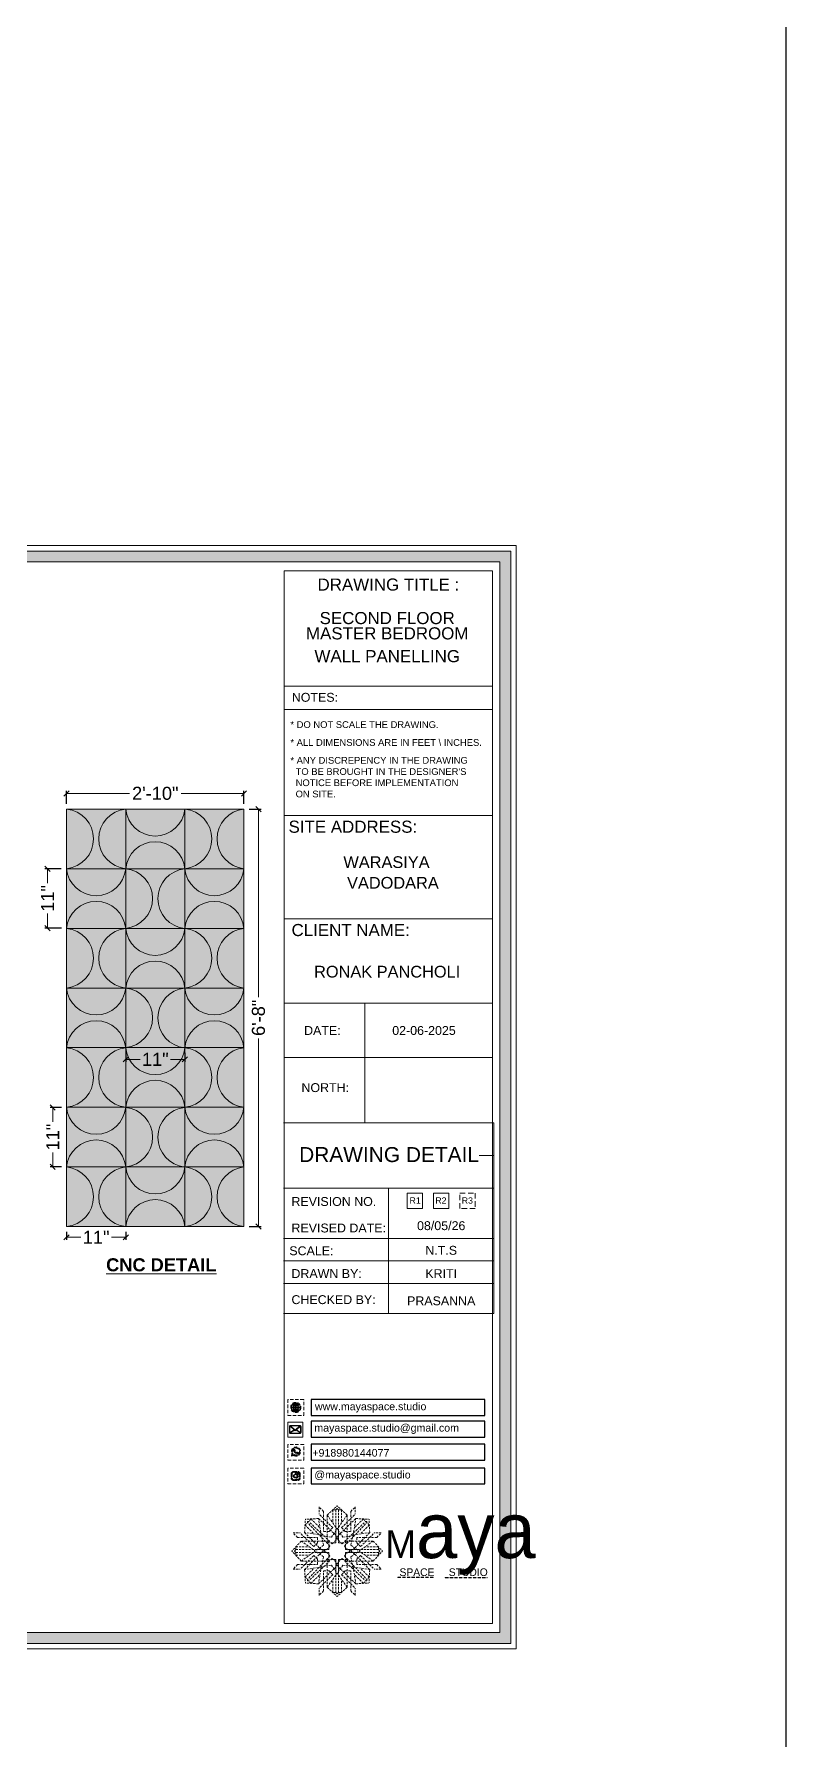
# Model space of a CAD drawing. Header units: millimetres. Extents: x 133760 to 136133, y -184957 to -182282.
# Drawn here: x 134588.4 to 134732.4, y -184469.4 to -184142.5 of the extents above; entities that cross this region are included whole.
import ezdxf
from ezdxf.enums import TextEntityAlignment as Align

# ---------------------------------------------------------------- set-up
doc = ezdxf.new("R2010")
doc.units = ezdxf.units.MM
doc.header["$MEASUREMENT"] = 0
doc.header["$PDMODE"] = 35
doc.linetypes.add('DASHEDX2', pattern=[1.5, 1, -0.5])
doc.layers.get('Defpoints').update_dxf_attribs({"color": 220})
doc.layers.add('AR HATCH-7', color=7, linetype='Continuous')
for name, color, linetype, lineweight in [('DIM.', 250, 'Continuous', 13), ('Dimension', 10, 'DASHEDX2', 20), ('FURNITURE', 32, 'Continuous', 9), ('NAME PLATE', 7, 'Continuous', 25), ('wall', 7, 'Continuous', 30)]:
    doc.layers.add(name, color=color, linetype=linetype, lineweight=lineweight)
doc.styles.add('Arial', font='arial.ttf')
doc.styles.get("Standard").update_dxf_attribs({"font": 'arial.ttf', "height": 6})
doc.dimstyles.new('ISO-25', dxfattribs={"dimtxt": 2.5, "dimasz": 1, "dimexe": 0.5, "dimexo": 1, "dimtad": 0, "dimdec": 0, "dimlunit": 4, "dimtxsty": 'Arial', "dimblk": 'OBLIQUE', "dimcen": 2.5, "dimclrd": 1, "dimclre": 1, "dimclrt": 5, "dimadec": 0, "dimazin": 0, "dimtfac": 1, "dimtdec": 0, "dimtmove": 0, "dimatfit": 3, "dimfxl": 1, "dimtfillclr": 5, "dimlwd": -1, "dimarcsym": 0})

# ---------------------------------------------------------------- blocks, each defined once
blk = doc.blocks.new('_Oblique')
at = {"layer": 'wall', "color": 0, "lineweight": -2}
blk.add_line((-0.5, -0.5), (0.5, 0.5), dxfattribs=at)
blk = doc.blocks.new('*D210')
at = {"layer": 'Defpoints', "color": 0, "transparency": 16777216}
for p in [(134628.58, -184288.03), (134594.59, -184291.04), (134628.58, -184291.04)]:
    blk.add_point(p, dxfattribs=at)
at = {"layer": 'FURNITURE', "color": 1, "lineweight": -2, "transparency": 16777216}
for p, q in [((134594.59, -184290.04), (134594.59, -184287.53)), ((134628.58, -184290.04), (134628.58, -184287.53))]:
    blk.add_line(p, q, dxfattribs=at)
at = {"layer": 'FURNITURE', "color": 1, "transparency": 16777216}
for p, q in [((134594.59, -184288.03), (134606.64, -184288.03)), ((134628.58, -184288.03), (134616.52, -184288.03))]:
    blk.add_line(p, q, dxfattribs=at)
at = {"layer": 'FURNITURE', "color": 1, "transparency": 16777216, "rotation": 180}
blk.add_blockref('_Oblique', (134594.59, -184288.03), dxfattribs=at)
at = {"layer": 'FURNITURE', "color": 1, "transparency": 16777216}
blk.add_blockref('_Oblique', (134628.58, -184288.03), dxfattribs=at)
at = {"layer": 'FURNITURE', "color": 5, "transparency": 16777216, "insert": (134611.58, -184288.03), "char_height": 2.5, "attachment_point": 5, "style": 'Arial'}
blk.add_mtext('2\'-10"', dxfattribs=at)
blk = doc.blocks.new('*D211')
at = {"layer": 'Defpoints', "color": 0, "transparency": 16777216}
for p in [(134628.58, -184291.04), (134628.58, -184371.04), (134631.36, -184371.04)]:
    blk.add_point(p, dxfattribs=at)
at = {"layer": 'FURNITURE', "color": 1, "lineweight": -2, "transparency": 16777216}
for p, q in [((134629.58, -184291.04), (134631.86, -184291.04)), ((134629.58, -184371.04), (134631.86, -184371.04))]:
    blk.add_line(p, q, dxfattribs=at)
at = {"layer": 'FURNITURE', "color": 1, "transparency": 16777216}
for p, q in [((134631.36, -184291.04), (134631.36, -184327.08)), ((134631.36, -184371.04), (134631.36, -184334.99))]:
    blk.add_line(p, q, dxfattribs=at)
for p, rotation in [((134631.36, -184291.04), 90), ((134631.36, -184371.04), 270)]:
    blk.add_blockref('_Oblique', p, dxfattribs=dict(at, rotation=rotation))
at = {"layer": 'FURNITURE', "color": 5, "transparency": 16777216, "insert": (134631.36, -184331.04), "char_height": 2.5, "attachment_point": 5, "rotation": 90, "style": 'Arial'}
blk.add_mtext('6\'-8"', dxfattribs=at)
blk = doc.blocks.new('*D236')
at = {"layer": 'Defpoints', "color": 0, "transparency": 16777216}
for p in [(134594.59, -184371.04), (134605.92, -184371.04), (134605.92, -184373.09)]:
    blk.add_point(p, dxfattribs=at)
at = {"layer": 'FURNITURE', "color": 1, "lineweight": -2, "transparency": 16777216}
for p, q in [((134594.59, -184372.04), (134594.59, -184373.59)), ((134605.92, -184372.04), (134605.92, -184373.59))]:
    blk.add_line(p, q, dxfattribs=at)
at = {"layer": 'FURNITURE', "color": 1, "transparency": 16777216}
for p, q in [((134594.59, -184373.09), (134597.34, -184373.09)), ((134605.92, -184373.09), (134603.17, -184373.09))]:
    blk.add_line(p, q, dxfattribs=at)
at = {"layer": 'FURNITURE', "color": 1, "transparency": 16777216, "rotation": 180}
blk.add_blockref('_Oblique', (134594.59, -184373.09), dxfattribs=at)
at = {"layer": 'FURNITURE', "color": 1, "transparency": 16777216}
blk.add_blockref('_Oblique', (134605.92, -184373.09), dxfattribs=at)
at = {"layer": 'FURNITURE', "color": 5, "transparency": 16777216, "insert": (134600.25, -184373.09), "char_height": 2.5, "attachment_point": 5, "style": 'Arial'}
blk.add_mtext('11"', dxfattribs=at)
blk = doc.blocks.new('*D237')
at = {"layer": 'Defpoints', "color": 0, "transparency": 16777216}
for p in [(134591.93, -184348.2), (134594.59, -184348.2), (134594.59, -184359.59)]:
    blk.add_point(p, dxfattribs=at)
at = {"layer": 'FURNITURE', "color": 1, "lineweight": -2, "transparency": 16777216}
for p, q in [((134593.59, -184348.2), (134591.43, -184348.2)), ((134593.59, -184359.59), (134591.43, -184359.59))]:
    blk.add_line(p, q, dxfattribs=at)
at = {"layer": 'FURNITURE', "color": 1, "transparency": 16777216}
for p, q in [((134591.93, -184348.2), (134591.93, -184350.98)), ((134591.93, -184359.59), (134591.93, -184356.81))]:
    blk.add_line(p, q, dxfattribs=at)
for p, rotation in [((134591.93, -184348.2), 90), ((134591.93, -184359.59), 270)]:
    blk.add_blockref('_Oblique', p, dxfattribs=dict(at, rotation=rotation))
at = {"layer": 'FURNITURE', "color": 5, "transparency": 16777216, "insert": (134591.93, -184353.89), "char_height": 2.5, "attachment_point": 5, "rotation": 90, "style": 'Arial'}
blk.add_mtext('11"', dxfattribs=at)
blk = doc.blocks.new('*D238')
at = {"layer": 'Defpoints', "color": 0, "transparency": 16777216}
for p in [(134594.58, -184302.47), (134590.95, -184313.85), (134594.59, -184313.85)]:
    blk.add_point(p, dxfattribs=at)
at = {"layer": 'FURNITURE', "color": 1, "lineweight": -2, "transparency": 16777216}
for p, q in [((134593.58, -184302.47), (134590.45, -184302.47)), ((134593.59, -184313.85), (134590.45, -184313.85))]:
    blk.add_line(p, q, dxfattribs=at)
at = {"layer": 'FURNITURE', "color": 1, "transparency": 16777216}
for p, q in [((134590.95, -184302.47), (134590.95, -184305.24)), ((134590.95, -184313.85), (134590.95, -184311.07))]:
    blk.add_line(p, q, dxfattribs=at)
for p, rotation in [((134590.95, -184302.47), 90), ((134590.95, -184313.85), 270)]:
    blk.add_blockref('_Oblique', p, dxfattribs=dict(at, rotation=rotation))
at = {"layer": 'FURNITURE', "color": 5, "transparency": 16777216, "insert": (134590.95, -184308.16), "char_height": 2.5, "attachment_point": 5, "rotation": 90, "style": 'Arial'}
blk.add_mtext('11"', dxfattribs=at)
blk = doc.blocks.new('*D239')
at = {"layer": 'Defpoints', "color": 0, "transparency": 16777216}
for p in [(134605.92, -184336.75), (134617.25, -184336.77), (134617.25, -184338.99)]:
    blk.add_point(p, dxfattribs=at)
at = {"layer": 'FURNITURE', "color": 1, "lineweight": -2, "transparency": 16777216}
for p, q in [((134605.92, -184337.75), (134605.92, -184339.49)), ((134617.25, -184337.77), (134617.25, -184339.49))]:
    blk.add_line(p, q, dxfattribs=at)
at = {"layer": 'FURNITURE', "color": 1, "transparency": 16777216}
for p, q in [((134605.92, -184338.99), (134608.67, -184338.99)), ((134617.25, -184338.99), (134614.5, -184338.99))]:
    blk.add_line(p, q, dxfattribs=at)
at = {"layer": 'FURNITURE', "color": 1, "transparency": 16777216, "rotation": 180}
blk.add_blockref('_Oblique', (134605.92, -184338.99), dxfattribs=at)
at = {"layer": 'FURNITURE', "color": 1, "transparency": 16777216}
blk.add_blockref('_Oblique', (134617.25, -184338.99), dxfattribs=at)
at = {"layer": 'FURNITURE', "color": 5, "transparency": 16777216, "insert": (134611.59, -184338.99), "char_height": 2.5, "attachment_point": 5, "style": 'Arial'}
blk.add_mtext('11"', dxfattribs=at)
blk = doc.blocks.new('FSFSF')
at = {"color": 42, "lineweight": 5, "true_color": 0xe0ac11}
for p, q in [((28593.19, 131.45), (28593.54, 137.71)), ((28599.8, 138.06), (28593.54, 137.71)), ((28596.24, 137.86), (28595.12, 136.69)), ((28596.24, 137.86), (28600.47, 133.65)), ((28601.03, 130), (28599.8, 138.06)), ((28599.8, 138.05), (28608.58, 129.56)), ((28600.03, 143.51), (28600.03, 140.16)), ((28602.15, 141.41), (28600.03, 143.51)), ((28606.47, 133.76), (28600.03, 140.16)), ((28602.15, 141.41), (28602.15, 131.95)), ((28603.86, 139.69), (28608.58, 144.08)), ((28603.86, 126.58), (28603.86, 139.69)), ((28603.86, 139.69), (28608.58, 133.02)), ((28607.9, 142.22), (28606.58, 142.22)), ((28606.58, 142.22), (28606.58, 135.84)), ((28607.9, 142.22), (28608.58, 142.85)), ((28607.9, 142.22), (28607.9, 126.58)), ((28613.31, 139.69), (28608.58, 144.08)), ((28609.27, 142.22), (28608.59, 142.85)), ((28613.31, 139.69), (28608.59, 133.02)), ((28617.37, 138.05), (28608.59, 129.56)), ((28609.27, 142.22), (28609.27, 126.58)), ((28609.27, 142.22), (28610.59, 142.22)), ((28610.59, 142.22), (28610.59, 135.84)), ((28610.7, 133.76), (28617.14, 140.16)), ((28613.31, 126.58), (28613.31, 139.69)), ((28615.02, 141.41), (28617.14, 143.51)), ((28615.02, 141.41), (28615.02, 131.95)), ((28616.14, 130), (28617.37, 138.06)), ((28620.93, 137.86), (28616.7, 133.65)), ((28617.14, 143.51), (28617.14, 140.16)), ((28617.37, 138.06), (28623.63, 137.71)), ((28620.93, 137.86), (28622.05, 136.69)), ((28624, 131.45), (28623.65, 137.71)), ((28587.73, 131.22), (28591.08, 131.22)), ((28589.84, 129.1), (28587.73, 131.22)), ((28597.49, 124.78), (28591.08, 131.22)), ((28593.19, 131.45), (28601.69, 122.67)), ((28601.25, 130.22), (28593.19, 131.45)), ((28593.39, 135), (28594.56, 136.12)), ((28593.39, 135), (28597.6, 130.78)), ((28595.12, 136.69), (28594.53, 136.69)), ((28594.56, 136.12), (28594.56, 136.71)), ((28605.17, 124.98), (28594.56, 136.12)), ((28606.27, 126.08), (28595.12, 136.69)), ((28605.86, 129.18), (28601.03, 130)), ((28602.07, 125.39), (28601.25, 130.22)), ((28604.75, 131.95), (28602.15, 131.95)), ((28606.47, 133.76), (28604.75, 131.95)), ((28605.86, 129.18), (28608.58, 133.02)), ((28607.9, 128.92), (28608.58, 129.56)), ((28611.31, 129.18), (28608.59, 133.02)), ((28609.27, 128.92), (28608.59, 129.56)), ((28610.7, 133.76), (28612.42, 131.95)), ((28610.9, 126.08), (28622.05, 136.69)), ((28611.31, 129.18), (28616.14, 130)), ((28612.02, 124.98), (28622.62, 136.12)), ((28612.42, 131.95), (28615.02, 131.95)), ((28615.12, 125.39), (28615.94, 130.22)), ((28623.99, 131.45), (28615.5, 122.67)), ((28615.94, 130.22), (28624, 131.45)), ((28623.8, 135), (28619.59, 130.78)), ((28619.7, 124.78), (28626.1, 131.22)), ((28622.05, 136.69), (28622.64, 136.69)), ((28622.62, 136.12), (28622.62, 136.71)), ((28623.8, 135), (28622.62, 136.12)), ((28629.45, 131.22), (28626.1, 131.22)), ((28627.34, 129.1), (28629.45, 131.22)), ((28591.56, 127.39), (28587.17, 122.66)), ((28591.56, 117.94), (28587.17, 122.66)), ((28589.03, 123.35), (28588.4, 122.67)), ((28589.03, 121.98), (28588.4, 122.65)), ((28589.03, 123.35), (28589.03, 124.67)), ((28589.03, 124.67), (28595.4, 124.67)), ((28589.03, 123.35), (28604.66, 123.35)), ((28589.03, 121.98), (28604.66, 121.98)), ((28589.03, 121.98), (28589.03, 120.66)), ((28589.84, 129.1), (28599.29, 129.1)), ((28604.66, 127.39), (28591.56, 127.39)), ((28591.56, 127.39), (28598.23, 122.67)), ((28591.56, 117.94), (28598.23, 122.65)), ((28593.19, 113.88), (28601.69, 122.65)), ((28597.49, 124.78), (28599.29, 126.5)), ((28602.07, 125.39), (28598.23, 122.67)), ((28602.07, 119.94), (28598.23, 122.65)), ((28599.29, 126.5), (28599.29, 129.1)), ((28602.33, 123.35), (28601.69, 122.67)), ((28602.33, 121.98), (28601.69, 122.65)), ((28602.33, 123.35), (28602.97, 122.67)), ((28602.33, 121.98), (28602.97, 122.65)), ((28605.17, 124.98), (28602.97, 122.67)), ((28605.17, 120.35), (28602.97, 122.65)), ((28603.68, 126.54), (28603.68, 127.39)), ((28604.66, 126.54), (28603.68, 126.54)), ((28604.71, 127.57), (28603.86, 127.57)), ((28607.9, 126.58), (28603.86, 126.58)), ((28604.66, 123.35), (28604.66, 127.39)), ((28604.66, 121.98), (28604.66, 117.94)), ((28604.7, 126.58), (28604.71, 127.57)), ((28606.27, 126.08), (28608.58, 128.27)), ((28607.9, 128.92), (28608.58, 128.27)), ((28609.27, 128.92), (28608.59, 128.27)), ((28610.9, 126.08), (28608.59, 128.27)), ((28609.27, 126.58), (28613.31, 126.58)), ((28612.02, 124.98), (28614.21, 122.67)), ((28612.02, 120.35), (28614.21, 122.65)), ((28612.46, 126.58), (28612.46, 127.57)), ((28612.46, 127.57), (28613.31, 127.57)), ((28612.52, 123.35), (28612.52, 127.39)), ((28612.52, 127.39), (28625.63, 127.39)), ((28612.52, 126.54), (28613.51, 126.54)), ((28628.16, 123.35), (28612.52, 123.35)), ((28612.52, 121.98), (28612.52, 117.94)), ((28628.16, 121.98), (28612.52, 121.98)), ((28613.51, 126.54), (28613.51, 127.39)), ((28614.85, 123.35), (28614.21, 122.67)), ((28614.85, 121.98), (28614.21, 122.65)), ((28614.85, 123.35), (28615.5, 122.67)), ((28614.85, 121.98), (28615.5, 122.65)), ((28615.12, 125.39), (28618.96, 122.67)), ((28615.12, 119.94), (28618.96, 122.65)), ((28623.99, 113.88), (28615.5, 122.65)), ((28627.34, 129.1), (28617.89, 129.1)), ((28617.89, 126.5), (28617.89, 129.1)), ((28619.7, 124.78), (28617.89, 126.5)), ((28625.63, 127.39), (28618.96, 122.67)), ((28625.63, 117.94), (28618.96, 122.65)), ((28628.16, 124.67), (28621.78, 124.67)), ((28625.63, 127.39), (28630.02, 122.66)), ((28625.63, 117.94), (28630.02, 122.66)), ((28628.16, 123.35), (28628.16, 124.67)), ((28628.16, 123.35), (28628.78, 122.67)), ((28628.16, 121.98), (28628.78, 122.65)), ((28628.16, 121.98), (28628.16, 120.66)), ((28589.84, 116.23), (28587.73, 114.11)), ((28587.73, 114.11), (28591.08, 114.11)), ((28589.03, 120.66), (28595.4, 120.66)), ((28589.84, 116.23), (28599.29, 116.23)), ((28597.49, 120.54), (28591.08, 114.11)), ((28604.66, 117.94), (28591.56, 117.94)), ((28601.25, 115.1), (28593.19, 113.87)), ((28593.19, 113.87), (28593.54, 107.62)), ((28593.39, 110.32), (28597.6, 114.55)), ((28605.17, 120.35), (28594.56, 109.2)), ((28606.27, 119.15), (28595.12, 108.54)), ((28597.49, 120.54), (28599.29, 118.83)), ((28599.29, 118.83), (28599.29, 116.23)), ((28599.8, 107.17), (28608.58, 115.67)), ((28601.03, 115.23), (28599.8, 107.17)), ((28605.86, 116.05), (28601.03, 115.23)), ((28602.07, 119.94), (28601.25, 115.1)), ((28602.15, 103.82), (28602.15, 113.27)), ((28604.75, 113.27), (28602.15, 113.27)), ((28604.66, 118.78), (28603.68, 118.78)), ((28603.68, 118.78), (28603.68, 117.94)), ((28607.9, 118.65), (28603.86, 118.65)), ((28603.86, 118.65), (28603.86, 105.54)), ((28604.71, 117.66), (28603.86, 117.66)), ((28604.7, 118.65), (28604.71, 117.66)), ((28606.47, 111.47), (28604.75, 113.27)), ((28605.86, 116.05), (28608.58, 112.21)), ((28606.27, 119.15), (28608.58, 116.96)), ((28607.9, 103.01), (28607.9, 118.65)), ((28607.9, 116.31), (28608.58, 116.96)), ((28607.9, 116.31), (28608.58, 115.67)), ((28610.9, 119.15), (28608.59, 116.96)), ((28609.27, 116.31), (28608.59, 116.96)), ((28609.27, 116.31), (28608.59, 115.67)), ((28611.31, 116.05), (28608.59, 112.21)), ((28617.37, 107.17), (28608.59, 115.67)), ((28609.27, 118.65), (28613.31, 118.65)), ((28609.27, 103.01), (28609.27, 118.65)), ((28610.7, 111.47), (28612.42, 113.27)), ((28610.9, 119.15), (28622.05, 108.54)), ((28611.31, 116.05), (28616.14, 115.23)), ((28612.02, 120.35), (28622.62, 109.2)), ((28612.42, 113.27), (28615.02, 113.27)), ((28612.46, 118.65), (28612.46, 117.66)), ((28612.46, 117.66), (28613.31, 117.66)), ((28612.52, 118.78), (28613.51, 118.78)), ((28612.52, 117.94), (28625.63, 117.94)), ((28613.31, 118.65), (28613.31, 105.54)), ((28613.51, 118.78), (28613.51, 117.94)), ((28615.02, 103.82), (28615.02, 113.27)), ((28615.12, 119.94), (28615.94, 115.1)), ((28615.94, 115.1), (28624, 113.87)), ((28616.14, 115.23), (28617.37, 107.17)), ((28619.7, 120.54), (28617.89, 118.83)), ((28617.89, 118.83), (28617.89, 116.23)), ((28627.34, 116.23), (28617.89, 116.23)), ((28623.8, 110.32), (28619.59, 114.55)), ((28619.7, 120.54), (28626.1, 114.11)), ((28628.16, 120.66), (28621.78, 120.66)), ((28624, 113.87), (28623.65, 107.62)), ((28629.45, 114.11), (28626.1, 114.11)), ((28627.34, 116.23), (28629.45, 114.11)), ((28593.39, 110.32), (28594.56, 109.2)), ((28599.8, 107.17), (28593.54, 107.52)), ((28595.12, 108.54), (28594.53, 108.54)), ((28594.56, 109.2), (28594.56, 108.61)), ((28596.24, 107.37), (28595.12, 108.54)), ((28596.24, 107.37), (28600.47, 111.58)), ((28606.47, 111.47), (28600.03, 105.07)), ((28600.03, 101.71), (28600.03, 105.07)), ((28603.86, 105.54), (28608.58, 112.21)), ((28603.86, 105.54), (28608.58, 101.15)), ((28606.58, 103.01), (28606.58, 109.38)), ((28613.31, 105.54), (28608.58, 101.15)), ((28613.31, 105.54), (28608.59, 112.21)), ((28610.59, 103.01), (28610.59, 109.38)), ((28610.7, 111.47), (28617.14, 105.07)), ((28620.93, 107.37), (28616.7, 111.58)), ((28617.14, 101.71), (28617.14, 105.07)), ((28617.37, 107.17), (28623.63, 107.52)), ((28620.93, 107.37), (28622.05, 108.54)), ((28622.05, 108.54), (28622.64, 108.54)), ((28623.8, 110.32), (28622.62, 109.2)), ((28622.62, 109.2), (28622.62, 108.61)), ((28602.15, 103.82), (28600.03, 101.71)), ((28607.9, 103.01), (28606.58, 103.01)), ((28607.9, 103.01), (28608.58, 102.38)), ((28609.27, 103.01), (28608.59, 102.38)), ((28609.27, 103.01), (28610.59, 103.01)), ((28615.02, 103.82), (28617.14, 101.71))]:
    blk.add_line(p, q, dxfattribs=at)
blk = doc.blocks.new('hgwg')
at = {"layer": 'Dimension', "true_color": 0xd39e00}
h = blk.add_hatch(color=42, dxfattribs=at)
h.dxf.hatch_style = 1
h.paths.add_polyline_path([(27505.71, 45.05), (27494.27, 45.05), (27494.27, 44.9), (27505.71, 44.9)])
h = blk.add_hatch(color=42, dxfattribs=at)
h.dxf.hatch_style = 1
h.paths.add_polyline_path([(27523.3, 44.9), (27509.68, 44.9), (27509.68, 44.75), (27523.3, 44.75)])
at = {"layer": 'Dimension', "color": 42, "true_color": 0xd39e00}
for p, q in [((27494.27, 45.05), (27505.71, 45.05)), ((27494.27, 44.9), (27494.27, 45.05)), ((27494.27, 44.9), (27505.71, 44.9)), ((27505.71, 45.05), (27505.71, 44.9)), ((27509.68, 44.9), (27523.3, 44.9)), ((27509.68, 44.9), (27509.68, 44.75)), ((27509.68, 44.75), (27523.3, 44.75)), ((27523.3, 44.75), (27523.3, 44.9))]:
    blk.add_line(p, q, dxfattribs=at)
at = {"layer": 'Dimension', "color": 42, "true_color": 0xd39e00, "attachment_point": 1}
for s, width, insert, char_height in [('{\\fCinzel|b0|i0|c0|p2;\\H1.5x;M\\fAmsterdam One|b0|i0|c0|p2;\\H2x;aya}', 85.3277, (27490.17, 69.17), 6), ('{\\fCinzel|b0|i0|c0|p0;SPACE     STUDIO}', 66.129, (27494.83, 47.86), 2.5)]:
    blk.add_mtext_dynamic_manual_height_columns(s, width=width, gutter_width=30, heights=[0], dxfattribs=dict(at, insert=insert, char_height=char_height))
blk = doc.blocks.new('aggerg')
at = {"layer": 'Dimension', "color": 42, "true_color": 0xd39e00}
blk.add_lwpolyline([(-1.41, 1.41), (1.41, 1.41), (1.41, -1.41), (-1.41, -1.41)], close=True, dxfattribs=at)
at = {"layer": 'NAME PLATE', "lineweight": 0, "insert": (-0.03, 0.62), "char_height": 1.151, "width": 2.2458, "attachment_point": 2, "style": 'Arial'}
blk.add_mtext('R3', dxfattribs=at)
blk = doc.blocks.new('QEGW4TG')
at = {"layer": 'Dimension', "true_color": 0x000000}
h = blk.add_hatch(color=18, dxfattribs=at)
h.dxf.hatch_style = 1
h.paths.add_polyline_path([(2.69, 1.93, 0.170513), (2.95, 1.97, 0.190337), (3.11, 2.18, 0.466684), (3.03, 2.29), (2.79, 2.37, 0.273721), (2.69, 2.34, 0.040749), (2.63, 2.27, -0.441282), (2.53, 2.25, -0.11828), (2.06, 2.64, -0.441282), (2.07, 2.74, 0.040749), (2.13, 2.81, 0.290083), (2.14, 2.92), (2.01, 3.18, 0.316231), (1.91, 3.2, 0.190337), (1.73, 3, 0.170513), (1.72, 2.74, 0.252784)], flags=0)
h.paths.add_polyline_path([(1.19, 1.98), (1.03, 1.3, 0.550912), (1.11, 1.23), (1.75, 1.39, 6.344125)])
h.paths.add_polyline_path([(1.81, 1.7), (1.4, 1.6), (1.5, 2.03, -9.071339)], flags=16)
h.paths.add_polyline_path([(2.95, 1.97, -0.203224), (2.64, 1.94, -0.231509), (1.75, 2.69, -0.209023), (1.73, 3, -0.17811), (1.89, 3.19, -0.370089), (2.01, 3.18), (2.17, 2.86, -0.071517), (2.06, 2.73, 0.321676), (2.05, 2.65, 0.126524), (2.55, 2.24, 0.312216), (2.62, 2.26, -0.041087), (2.68, 2.34, -0.290673), (2.79, 2.37), (3.13, 2.26, -0.24764)], flags=0)
h = blk.add_hatch(color=18, dxfattribs=at)
h.dxf.hatch_style = 1
h.paths.add_polyline_path([(2.69, 2.34, 0.040749), (2.63, 2.27, -0.441282), (2.53, 2.25, -0.11828), (2.06, 2.64, -0.441282), (2.07, 2.74, 0.040749), (2.13, 2.81, 0.290083), (2.14, 2.92), (2.01, 3.18, 0.316231), (1.91, 3.2, 0.190337), (1.73, 3, 0.170513), (1.72, 2.74, 0.252784), (2.69, 1.93, 0.170513), (2.95, 1.97, 0.190337), (3.11, 2.18, 0.466684), (3.03, 2.29), (2.79, 2.37, 0.273721)])
for p, q in [((1.19, 1.98), (1.03, 1.3)), ((1.1, 1.23), (1.75, 1.39)), ((1.5, 2.03), (1.4, 1.6)), ((1.4, 1.6), (1.81, 1.7)), ((2.01, 3.18), (2.14, 2.92)), ((3.07, 2.28), (2.8, 2.36))]:
    blk.add_line(p, q)
blk.add_lwpolyline([(0, 0), (4.68, 0), (4.68, 4.68), (0, 4.68)], close=True)
for centre, radius, start, end in [((1.09, 1.29), 0.0598, 164.8483, 282.1458), ((2.39, 2.56), 1.34, 241.4727, 205.6422), ((2.39, 2.56), 1.04, 235.9962, 210.8333), ((2.09, 2.87), 0.39, 159.7007, 198.4072), ((2.96, 3.23), 1.33, 201.4218, 258.1669), ((2.07, 2.87), 0.364, 118.9685, 159.3648), ((1.94, 3.12), 0.0896, 41.8985, 123.1344), ((2.11, 2.68), 0.066, 135.9932, 224.8892), ((1.67, 3.16), 0.586, 312.4617, 321.8728), ((3.12, 3.42), 1.31, 216.5455, 243.5279), ((2.05, 2.87), 0.104, 320.3924, 28.6971), ((2.57, 2.3), 0.066, 234.2482, 323.1441), ((3.11, 1.94), 0.586, 137.2645, 146.6756), ((2.76, 2.27), 0.104, 70.4402, 138.745), ((2.75, 2.31), 0.39, 260.7301, 299.4366), ((2.76, 2.29), 0.364, 299.7725, 340.1688), ((3.03, 2.2), 0.0896, 336.0029, 57.2388)]:
    blk.add_arc(centre, radius, start, end)
blk = doc.blocks.new('ASGERG')
at = {"layer": 'Dimension', "true_color": 0x000000}
h = blk.add_hatch(color=18, dxfattribs=at)
h.dxf.hatch_style = 1
h.paths.add_polyline_path([(0.99, 1.7, 0.402382), (1.83, 1.03), (2.96, 1.03, 0.426145), (3.66, 1.9), (3.66, 2.99, 0.402382), (2.83, 3.67), (1.69, 3.67, 0.426145), (0.99, 2.79)])
h.paths.add_polyline_path([(1.27, 2.85, -0.426145), (1.72, 3.4), (2.85, 3.4, -0.402382), (3.38, 2.97), (3.38, 1.85, -0.426145), (2.94, 1.3), (1.8, 1.3, -0.402382), (1.27, 1.72)], flags=16)
h.paths.add_polyline_path([(3.02, 2.35, -1), (1.64, 2.35, -1)], flags=0)
h.paths.add_polyline_path([(2.74, 2.35, -1), (1.92, 2.35, -1)], flags=0)
h.paths.add_polyline_path([(3.19, 3.02, -1), (2.86, 3.02, -1)], flags=0)
h.paths.add_polyline_path([(1.64, 2.35, 1), (3.02, 2.35, 1)], flags=0)
h = blk.add_hatch(color=18, dxfattribs=at)
h.dxf.hatch_style = 1
h.paths.add_polyline_path([(1.64, 2.35, 1), (3.02, 2.35, 1)])
h.paths.add_polyline_path([(1.92, 2.35, -1), (2.74, 2.35, -1)], flags=16)
h = blk.add_hatch(color=18, dxfattribs=at)
h.dxf.hatch_style = 1
h.paths.add_polyline_path([(3.19, 3.02, 1), (2.86, 3.02, 1)])
for p, q in [((0.99, 2.99), (0.99, 1.7)), ((1.27, 2.97), (1.27, 1.72)), ((1.69, 3.67), (2.96, 3.67)), ((1.69, 1.03), (2.96, 1.03)), ((2.94, 3.4), (1.72, 3.4)), ((2.94, 1.3), (1.72, 1.3)), ((3.38, 2.97), (3.38, 1.72)), ((3.66, 2.99), (3.66, 1.7))]:
    blk.add_line(p, q)
blk.add_lwpolyline([(0, 0), (4.68, 0), (4.68, 4.68), (0, 4.68)], close=True)
for centre, radius in [((2.33, 2.35), 0.694), ((2.33, 2.35), 0.414), ((3.02, 3.02), 0.168)]:
    blk.add_circle(centre, radius)
for centre, radius, start, end in [((1.76, 2.89), 0.778, 94.8631, 172.8127), ((1.76, 1.8), 0.778, 187.1873, 265.1369), ((1.76, 2.91), 0.491, 94.8631, 172.8127), ((1.76, 1.78), 0.491, 187.1873, 265.1369), ((2.9, 2.91), 0.491, 7.1873, 85.1369), ((2.9, 1.78), 0.491, 274.8631, 352.8127), ((2.89, 2.89), 0.778, 7.1873, 85.1369), ((2.89, 1.8), 0.778, 274.8631, 352.8127)]:
    blk.add_arc(centre, radius, start, end)
blk = doc.blocks.new('DTGWEGEARG')
at = {"layer": 'Dimension', "true_color": 0x000000}
h = blk.add_hatch(color=18, dxfattribs=at)
h.dxf.hatch_style = 1
h.paths.add_polyline_path([(3.83, 2.34, 1), (0.85, 2.34, 1)])
h.paths.add_polyline_path([(2.51, 1.01, 0.105795), (2.96, 1.58, -0.055205), (3.3, 1.41, -0.169822)], flags=16)
h.paths.add_polyline_path([(2.41, 1.12), (2.41, 1.69, -0.058279), (2.81, 1.63, -0.103353)], flags=16)
h.paths.add_polyline_path([(2.26, 1.13, -0.101741), (1.87, 1.63, -0.057171), (2.26, 1.69)], flags=16)
h.paths.add_polyline_path([(2.17, 1.01, -0.169822), (1.38, 1.41, -0.055205), (1.72, 1.58, 0.105795)], flags=16)
h.paths.add_polyline_path([(3.02, 1.72, 0.081336), (3.13, 2.27), (3.68, 2.27, -0.152069), (3.4, 1.52, 0.05687)], flags=16)
h.paths.add_polyline_path([(2.87, 1.77, 0.061945), (2.41, 1.84), (2.41, 2.27), (2.98, 2.27, -0.081344)], flags=16)
h.paths.add_polyline_path([(2.26, 1.84, 0.060923), (1.8, 1.77, -0.081344), (1.7, 2.27), (2.26, 2.27)], flags=16)
h.paths.add_polyline_path([(1.66, 1.72, 0.05687), (1.28, 1.52, -0.152069), (1, 2.27), (1.55, 2.27, 0.081336)], flags=16)
h.paths.add_polyline_path([(2.41, 2.42), (2.41, 2.83, 0.061945), (2.87, 2.91, -0.080009), (2.98, 2.42)], flags=16)
h.paths.add_polyline_path([(3.13, 2.42, 0.080116), (3.02, 2.96, 0.127778), (2.51, 3.67, -0.36029), (3.68, 2.42)], flags=16)
h.paths.add_polyline_path([(2.26, 2.42), (1.7, 2.42, -0.080009), (1.8, 2.91, 0.060923), (2.26, 2.84)], flags=16)
h.paths.add_polyline_path([(1.55, 2.42), (1, 2.42, -0.150466), (1.28, 3.16, 0.05687), (1.66, 2.96, 0.080116)], flags=16)
h.paths.add_polyline_path([(2.41, 2.98), (2.41, 3.56, -0.103353), (2.81, 3.05, -0.058279)], flags=16)
h.paths.add_polyline_path([(2.26, 2.99, -0.057171), (1.87, 3.05, -0.101741), (2.26, 3.55)], flags=16)
h.paths.add_polyline_path([(1.72, 3.1, -0.055205), (1.38, 3.27, -0.169822), (2.17, 3.67, 0.105795)], flags=16)
blk.add_lwpolyline([(0, 0), (4.68, 0), (4.68, 4.68), (0, 4.68)], close=True)
at = {"layer": 'Dimension', "color": 18, "true_color": 0x000000}
for p, q in [((1, 2.42), (1.55, 2.42)), ((1, 2.27), (1.55, 2.27)), ((1.7, 2.42), (2.26, 2.42)), ((1.7, 2.27), (2.26, 2.27)), ((2.26, 3.55), (2.26, 2.99)), ((2.26, 2.84), (2.26, 2.42)), ((2.26, 2.27), (2.26, 1.84)), ((2.26, 1.69), (2.26, 1.13)), ((2.41, 3.56), (2.41, 2.98)), ((2.41, 2.83), (2.41, 2.42)), ((2.41, 2.42), (2.98, 2.42)), ((2.41, 2.27), (2.98, 2.27)), ((2.41, 2.27), (2.41, 1.84)), ((2.41, 1.69), (2.41, 1.12)), ((3.13, 2.42), (3.68, 2.42)), ((3.13, 2.27), (3.68, 2.27))]:
    blk.add_line(p, q, dxfattribs=at)
blk.add_circle((2.34, 2.34), 1.49, dxfattribs=at)
for centre, radius, start, end in [((2.34, 2.34), 1.34, 142.3819, 176.6093), ((2.34, 2.34), 1.34, 183.0315, 217.6181), ((2.34, 4.74), 1.9, 236.1399, 249.1595), ((2.34, -0.06), 1.9, 110.8405, 123.8601), ((2.34, 2.34), 1.34, 97.3549, 135.9073), ((2.34, 4.74), 1.75, 236.7417, 249.3811), ((2.34, -0.06), 1.75, 110.6189, 123.2583), ((2.34, 2.34), 1.34, 224.0927, 262.6451), ((3.28, 2.34), 1.73, 159.0567, 177.3789), ((3.28, 2.34), 1.73, 182.3435, 200.9433), ((3.28, 2.34), 1.58, 158.8325, 177.1302), ((3.28, 2.34), 1.58, 182.5658, 201.1675), ((3.28, 2.34), 1.73, 129.9301, 154.0867), ((3.28, 2.34), 1.73, 205.9133, 230.0699), ((2.34, 4.74), 1.9, 253.6799, 267.6253), ((2.34, -0.06), 1.9, 92.3747, 106.3201), ((3.28, 2.34), 1.58, 130.1073, 153.3446), ((2.34, 4.74), 1.75, 254.3336, 267.422), ((2.34, -0.06), 1.75, 92.578, 105.6664), ((3.28, 2.34), 1.58, 206.6554, 229.8927), ((1.4, 2.34), 1.58, 26.6554, 50.2584), ((2.34, 4.74), 1.75, 272.3248, 285.6664), ((2.34, 4.74), 1.9, 272.1415, 286.3201), ((2.34, -0.06), 1.9, 73.6799, 87.8585), ((2.34, -0.06), 1.75, 74.3336, 87.6752), ((1.4, 2.34), 1.58, 309.7416, 333.3446), ((2.34, 2.34), 1.34, 3.3907, 82.6451), ((1.4, 2.34), 1.73, 25.9133, 50.0699), ((1.4, 2.34), 1.73, 309.9301, 334.0867), ((2.34, 2.34), 1.34, 277.3549, 315.9073), ((1.4, 2.34), 1.58, 2.8698, 21.1675), ((1.4, 2.34), 1.58, 338.8325, 357.4342), ((2.34, 4.74), 1.75, 290.6189, 303.2583), ((2.34, -0.06), 1.75, 56.7417, 69.3811), ((2.34, 4.74), 1.9, 290.8405, 303.8601), ((1.4, 2.34), 1.73, 2.6211, 20.9433), ((1.4, 2.34), 1.73, 339.0567, 357.6565), ((2.34, -0.06), 1.9, 56.1399, 69.1595), ((2.34, 2.34), 1.34, 322.3819, 356.9685)]:
    blk.add_arc(centre, radius, start, end, dxfattribs=at)

msp = doc.modelspace()

# ---------------------------------------------------------------- hatches: boundary and pattern name
at = {"layer": 'AR HATCH-7', "true_color": 0xf8f8f6}
h = msp.add_hatch(color=7, dxfattribs=at)
h.dxf.hatch_style = 1
h.paths.add_polyline_path([(134628.58, -184291.04), (134594.59, -184291.04), (134594.59, -184371.04), (134628.58, -184371.04)])
at = {"layer": 'Dimension', "true_color": 0xd39e00, "transparency": 33554687}
h = msp.add_hatch(color=42, dxfattribs=at)
h.paths.add_polyline_path([(134382.35, -184241.59), (134382.35, -184450.9), (134679.71, -184450.9), (134679.71, -184241.59)])
h.paths.add_polyline_path([(134384.43, -184243.68), (134677.63, -184243.68), (134677.63, -184448.81), (134384.43, -184448.81)], flags=16)
at = {"layer": 'Dimension', "true_color": 0x000000, "transparency": 33554687}
h = msp.add_hatch(color=18, dxfattribs=at)
h.dxf.hatch_style = 1
h.paths.add_polyline_path([(134639.29, -184410.69, 0.414214), (134639.51, -184410.47), (134639.51, -184409.36, 0.414214), (134639.29, -184409.14), (134637.53, -184409.14, 0.414214), (134637.31, -184409.36), (134637.31, -184410.47, 0.414214), (134637.53, -184410.69)])
h.paths.add_polyline_path([(134638.57, -184410.02), (134639.39, -184410.56, -0.198912), (134639.29, -184410.6), (134637.53, -184410.6, -0.198912), (134637.43, -184410.56), (134638.25, -184410.02), (134638.41, -184410.17)], flags=16)
h.paths.add_polyline_path([(134638.41, -184410.06), (134637.52, -184409.22, -0.028783), (134637.53, -184409.22), (134639.29, -184409.22, -0.028783), (134639.31, -184409.22)], flags=16)
h.paths.add_polyline_path([(134638.64, -184409.96), (134639.39, -184409.26, -0.202482), (134639.43, -184409.36), (134639.43, -184410.47, -0.043076), (134639.43, -184410.49)], flags=16)
h.paths.add_polyline_path([(134638.19, -184409.96), (134637.39, -184410.49, -0.043076), (134637.39, -184410.47), (134637.39, -184409.36, -0.202482), (134637.43, -184409.26)], flags=16)

# ---------------------------------------------------------------- linework, layer by layer
at = {"color": 18, "true_color": 0x000000, "transparency": 33554687}
for points in [[(134641.43, -184407.22), (134674.75, -184407.22), (134674.75, -184404.17), (134641.43, -184404.17)], [(134641.43, -184411.37), (134674.75, -184411.37), (134674.75, -184408.33), (134641.43, -184408.33)], [(134641.45, -184415.81), (134674.75, -184415.81), (134674.75, -184412.76), (134641.45, -184412.76)], [(134641.43, -184420.35), (134674.75, -184420.35), (134674.75, -184417.3), (134641.43, -184417.3)]]:
    msp.add_lwpolyline(points, close=True, dxfattribs=at)
at = {"layer": 'Dimension', "color": 42, "linetype": 'Continuous', "true_color": 0xd39e00, "transparency": 33554687}
for p, q in [((134676.21, -184267.47), (134636.26, -184267.47)), ((134676.21, -184271.97), (134636.26, -184271.97)), ((134676.21, -184292.28), (134636.26, -184292.28)), ((134676.21, -184312.09), (134636.26, -184312.09)), ((134676.21, -184328.23), (134636.26, -184328.23)), ((134651.72, -184328.23), (134651.72, -184351.16)), ((134676.21, -184338.61), (134636.26, -184338.61)), ((134676.46, -184351.16), (134636.13, -184351.16)), ((134676.46, -184351.16), (134676.46, -184387.69)), ((134673.67, -184357.43), (134676.46, -184357.43)), ((134636.13, -184363.69), (134676.46, -184363.69)), ((134656.29, -184387.69), (134656.29, -184363.69)), ((134676.46, -184373.29), (134636.13, -184373.29)), ((134676.46, -184377.61), (134636.13, -184377.61)), ((134676.46, -184381.93), (134636.13, -184381.93)), ((134636.13, -184387.69), (134676.46, -184387.69))]:
    msp.add_line(p, q, dxfattribs=at)
at = {"layer": 'Dimension', "color": 18, "linetype": 'Continuous', "true_color": 0x000000, "transparency": 33554687}
for p, q in [((134637.31, -184409.36), (134637.31, -184410.47)), ((134637.39, -184409.36), (134637.39, -184410.47)), ((134637.43, -184409.26), (134638.19, -184409.96)), ((134637.52, -184409.22), (134638.41, -184410.06)), ((134637.53, -184409.14), (134639.29, -184409.14)), ((134637.53, -184409.22), (134639.29, -184409.22)), ((134638.41, -184410.06), (134639.31, -184409.22)), ((134638.64, -184409.96), (134639.39, -184409.26)), ((134639.43, -184409.36), (134639.43, -184410.47)), ((134639.51, -184409.36), (134639.51, -184410.47)), ((134637.39, -184410.49), (134638.19, -184409.96)), ((134637.43, -184410.56), (134638.25, -184410.02)), ((134637.53, -184410.6), (134639.29, -184410.6)), ((134637.53, -184410.69), (134639.29, -184410.69)), ((134638.25, -184410.02), (134638.41, -184410.17)), ((134638.41, -184410.17), (134638.57, -184410.02)), ((134639.39, -184410.56), (134638.57, -184410.02)), ((134639.43, -184410.49), (134638.64, -184409.96))]:
    msp.add_line(p, q, dxfattribs=at)
at = {"layer": 'Dimension', "color": 42, "linetype": 'Continuous', "true_color": 0xd39e00, "transparency": 33554687}
for points in [[(134381.3, -184240.55), (134680.76, -184240.55), (134680.76, -184451.94), (134381.3, -184451.94)], [(134382.35, -184241.59), (134679.71, -184241.59), (134679.71, -184450.9), (134382.35, -184450.9)], [(134384.43, -184243.68), (134677.63, -184243.68), (134677.63, -184448.81), (134384.43, -184448.81)], [(134636.26, -184447.09), (134636.26, -184245.39), (134676.21, -184245.39), (134676.21, -184447.09)], [(134659.86, -184364.61), (134662.81, -184364.61), (134662.81, -184367.56), (134659.86, -184367.56)], [(134664.9, -184364.61), (134667.85, -184364.61), (134667.85, -184367.56), (134664.9, -184367.56)]]:
    msp.add_lwpolyline(points, close=True, dxfattribs=at)
at = {"layer": 'Dimension', "linetype": 'Continuous', "transparency": 33554687}
msp.add_lwpolyline([(134636.96, -184411.4), (134639.86, -184411.4), (134639.86, -184408.5), (134636.96, -184408.5)], close=True, dxfattribs=at)
at = {"layer": 'Dimension', "color": 18, "true_color": 0x000000, "transparency": 33554687}
for centre, radius, start, end in [((134637.53, -184409.36), 0.222, 90, 180), ((134637.53, -184409.36), 0.138, 134.2135, 180), ((134637.53, -184409.36), 0.138, 90, 96.5948), ((134639.29, -184409.36), 0.222, 0, 90), ((134639.29, -184409.36), 0.138, 83.4052, 90), ((134639.29, -184409.36), 0.138, 0, 45.7865), ((134637.53, -184410.47), 0.222, 180, 270), ((134637.53, -184410.47), 0.138, 180, 189.8662), ((134637.53, -184410.47), 0.138, 225, 270), ((134639.29, -184410.47), 0.222, 270, 0), ((134639.29, -184410.47), 0.138, 270, 315), ((134639.29, -184410.47), 0.138, 350.1338, 0)]:
    msp.add_arc(centre, radius, start, end, dxfattribs=at)
at = {"layer": 'FURNITURE'}
for p, q in [((134605.92, -184291.04), (134605.92, -184371.04)), ((134617.25, -184291.04), (134617.25, -184371.04)), ((134594.59, -184302.47), (134628.58, -184302.47)), ((134594.59, -184313.9), (134628.58, -184313.89)), ((134594.59, -184325.32), (134628.58, -184325.32)), ((134594.59, -184336.75), (134628.58, -184336.75)), ((134594.59, -184348.18), (134628.58, -184348.18)), ((134594.59, -184359.61), (134628.58, -184359.61))]:
    msp.add_line(p, q, dxfattribs=at)
at = {"layer": 'FURNITURE', "color": 3, "lineweight": 30}
msp.add_lwpolyline([(133760.11, -183815.68), (134732.43, -183815.68), (134732.43, -184956.93), (133760.11, -184956.93)], close=True, dxfattribs=at)
at = {"layer": 'FURNITURE'}
msp.add_lwpolyline([(134628.58, -184371.04), (134594.59, -184371.04), (134594.59, -184291.04), (134628.58, -184291.04)], close=True, dxfattribs=at)
for centre, radius, start, end in [((134594.01, -184296.75), 5.74, 275.7672, 84.2284), ((134606.49, -184296.75), 5.74, 95.7716, 264.2328), ((134611.58, -184290.51), 5.69, 185.2925, 354.7075), ((134616.67, -184296.75), 5.74, 275.7672, 84.2284), ((134629.16, -184296.75), 5.74, 95.7716, 264.2328), ((134611.58, -184302.99), 5.69, 5.2925, 174.7075), ((134600.25, -184301.94), 5.69, 185.2925, 354.7075), ((134605.34, -184308.18), 5.74, 275.7672, 84.2284), ((134617.83, -184308.2), 5.74, 95.7716, 264.2328), ((134622.91, -184301.94), 5.69, 185.2925, 354.7075), ((134600.25, -184314.42), 5.69, 5.2925, 174.7075), ((134622.91, -184314.42), 5.69, 5.2925, 174.7075), ((134594.01, -184319.61), 5.74, 275.7672, 84.2284), ((134606.5, -184319.61), 5.74, 95.7716, 264.2328), ((134611.58, -184313.37), 5.69, 185.2925, 354.7075), ((134616.67, -184319.61), 5.74, 275.7672, 84.2284), ((134629.16, -184319.61), 5.74, 95.7716, 264.2328), ((134611.58, -184325.85), 5.69, 5.2925, 174.7075), ((134600.25, -184324.8), 5.69, 185.2925, 354.7075), ((134605.34, -184331.04), 5.74, 275.7672, 84.2284), ((134617.83, -184331.06), 5.74, 95.7716, 264.2328), ((134622.91, -184324.8), 5.69, 185.2925, 354.7075), ((134600.25, -184337.28), 5.69, 5.2925, 174.7075), ((134622.91, -184337.28), 5.69, 5.2925, 174.7075), ((134594.01, -184342.47), 5.74, 275.7672, 84.2284), ((134606.5, -184342.47), 5.74, 95.7716, 264.2328), ((134611.58, -184336.23), 5.69, 185.2925, 354.7075), ((134616.67, -184342.47), 5.74, 275.7672, 84.2284), ((134629.16, -184342.47), 5.74, 95.7716, 264.2328), ((134611.58, -184348.7), 5.69, 5.2925, 174.7075), ((134600.25, -184347.66), 5.69, 185.2925, 354.7075), ((134605.34, -184353.9), 5.74, 275.7672, 84.2284), ((134617.83, -184353.91), 5.74, 95.7716, 264.2328), ((134622.91, -184347.66), 5.69, 185.2925, 354.7075), ((134600.25, -184360.13), 5.69, 5.2925, 174.7075), ((134622.91, -184360.13), 5.69, 5.2925, 174.7075), ((134594.01, -184365.32), 5.74, 275.7672, 84.2284), ((134606.5, -184365.32), 5.74, 95.7716, 264.2328), ((134611.59, -184359.08), 5.69, 185.2925, 354.7075), ((134616.67, -184365.32), 5.74, 275.7672, 84.2284), ((134629.16, -184365.32), 5.74, 95.7716, 264.2328), ((134611.59, -184371.56), 5.69, 5.2925, 174.7075)]:
    msp.add_arc(centre, radius, start, end, dxfattribs=at)

# ---------------------------------------------------------------- block references
at = {"layer": 'Dimension', "transparency": 33554687, "xscale": 0.6510009648530837, "yscale": 0.6510009648530837, "zscale": 0.6510009648530837}
msp.add_blockref('DTGWEGEARG', (134636.98, -184407.22), dxfattribs=at)
at = {"layer": 'Dimension', "color": 42, "true_color": 0xd39e00, "transparency": 33554687}
for name, p, xscale, yscale, zscale in [('QEGW4TG', (134636.99, -184415.81), 0.6510009648530837, 0.6510009648530837, 0.6510009648530837), ('ASGERG', (134636.98, -184420.35), 0.6510009648530837, 0.6510009648530837, 0.6510009648530837), ('FSFSF', (123059.77, -184482.89), 0.4050067449585482, 0.4050067449585482, 0.4050067449585482), ('hgwg', (118407.76, -184464.81), 0.5910430475034325, 0.5910430475034325, 0.5910430475034325)]:
    msp.add_blockref(name, p, dxfattribs=dict(at, xscale=xscale, yscale=yscale, zscale=zscale))
at = {"layer": 'NAME PLATE', "transparency": 33554687, "xscale": 1.043489314494219, "yscale": 1.043489314494219, "zscale": 1.043489314494219}
msp.add_blockref('aggerg', (134671.42, -184366.09), dxfattribs=at)

# ---------------------------------------------------------------- texts
at = {"color": 18, "true_color": 0x000000, "transparency": 33554687, "char_height": 1.4556, "attachment_point": 1}
for s, width, gutter_width, insert in [('www.mayaspace.studio', 9.7751, 8.18, (134642.18, -184404.77)), ('mayaspace.studio@gmail.com', 6.0984, 5.1, (134642.07, -184408.87)), ('+918980144077', 23.7809, 5.1, (134641.69, -184413.66)), ('@mayaspace.studio', 6.0984, 5.1, (134642.07, -184417.85))]:
    msp.add_mtext_dynamic_manual_height_columns(s, width=width, gutter_width=gutter_width, heights=[0], dxfattribs=dict(at, insert=insert))
at = {"layer": 'DIM.', "color": 1, "insert": (134576.43, -184377.11), "char_height": 2.5, "attachment_point": 1}
msp.add_mtext_dynamic_manual_height_columns('\\pxqc;{\\fArial|b1|i0|c0|p34;\\LCNC DETAIL}', width=72.6042, gutter_width=1, heights=[0], dxfattribs=at)
at = {"layer": 'NAME PLATE', "transparency": 33554687, "style": 'Arial'}
for s, height, p in [('DRAWING TITLE : ', 2.3181, (134656.71, -184249.17)), ('MASTER BEDROOM', 2.3181, (134656.03, -184258.52)), ('SECOND FLOOR', 2.3181, (134656.03, -184255.59)), ('WALL PANELLING', 2.3181, (134656.04, -184262.89)), ('NOTES:', 1.703, (134642.18, -184270.47)), ('SITE ADDRESS:', 2.3181, (134649.45, -184295.57)), (' WARASIYA  ', 2.2409, (134656.33, -184302.32, -0.11)), ('VADODARA', 2.241, (134657.12, -184306.28, -0.11)), ('CLIENT NAME:', 2.3181, (134649.03, -184315.37)), ('RONAK PANCHOLI    ', 2.2409, (134657.76, -184323.31, -0.11)), ('DATE:', 1.703, (134643.61, -184334.31)), ('02-06-2025', 1.703, (134663.08, -184334.31)), ('NORTH:', 1.703, (134644.16, -184345.26)), ('DRAWING DETAIL', 2.8659, (134656.39, -184358.67)), ('REVISION NO.', 1.7032, (134645.81, -184367.08)), ('REVISED DATE: ', 1.7032, (134647.07, -184372.16)), ('SCALE:', 1.703, (134641.5, -184376.52)), ('DRAWN BY:', 1.703, (134644.42, -184380.89)), ('KRITI', 1.703, (134666.38, -184380.9)), ('CHECKED BY:', 1.7032, (134645.75, -184385.89)), ('PRASANNA', 1.703, (134666.38, -184386.11))]:
    msp.add_text(s, height=height, dxfattribs=at).set_placement(p, align=Align.CENTER)
for s, p in [('R1', (134660.31, -184366.64)), ('R2', (134665.25, -184366.64))]:
    msp.add_text(s, height=1.201, dxfattribs=at).set_placement(p)
at = {"layer": 'NAME PLATE', "transparency": 33554687, "char_height": 1.2882, "width": 49.7701, "attachment_point": 1, "style": 'Arial'}
for s, insert in [('* DO NOT SCALE THE DRAWING.', (134637.48, -184274.2)), ('* ALL DIMENSIONS ARE IN FEET \\\\ INCHES.', (134637.48, -184277.63)), ("* ANY DISCREPENCY IN THE DRAWING \\P  TO BE BROUGHT IN THE DESIGNER'S\\P  NOTICE BEFORE IMPLEMENTATION \\P  ON SITE.", (134637.48, -184281.05))]:
    msp.add_mtext(s, dxfattribs=dict(at, insert=insert))
at = {"layer": 'NAME PLATE', "lineweight": 0, "transparency": 33554687, "char_height": 1.703, "attachment_point": 2, "style": 'Arial'}
for s, insert, width in [('08/05/26', (134666.38, -184370.01), 14.7605), ('N.T.S', (134666.38, -184374.73), 3.3243)]:
    msp.add_mtext(s, dxfattribs=dict(at, insert=insert, width=width))

# ---------------------------------------------------------------- dimensions: what is measured, and where the dimension line sits
at = {"layer": 'FURNITURE'}
for base, p1, p2, picture, middle in [((134628.58, -184288.03), (134594.59, -184291.04), (134628.58, -184291.04), '*D210', (134611.58, -184288.03)), ((134617.25, -184338.99), (134605.92, -184336.75), (134617.25, -184336.77), '*D239', (134611.59, -184338.99)), ((134605.92, -184373.09), (134594.59, -184371.04), (134605.92, -184371.04), '*D236', (134600.25, -184373.09))]:
    dim = msp.add_linear_dim(base=base, p1=p1, p2=p2, dimstyle='ISO-25', dxfattribs=at)
    dim.commit()
    dim.dimension.update_dxf_attribs({"geometry": picture, "text_midpoint": middle})
for base, p1, p2, picture, middle in [((134631.36, -184371.04), (134628.58, -184291.04), (134628.58, -184371.04), '*D211', (134631.36, -184331.04)), ((134590.95, -184313.85), (134594.58, -184302.47), (134594.59, -184313.85), '*D238', (134590.95, -184308.16)), ((134591.93, -184348.2), (134594.59, -184359.59), (134594.59, -184348.2), '*D237', (134591.93, -184353.89))]:
    dim = msp.add_linear_dim(base=base, p1=p1, p2=p2, angle=90, dimstyle='ISO-25', dxfattribs=at)
    dim.commit()
    dim.dimension.update_dxf_attribs({"geometry": picture, "text_midpoint": middle})

doc.saveas('drawing.dxf')
